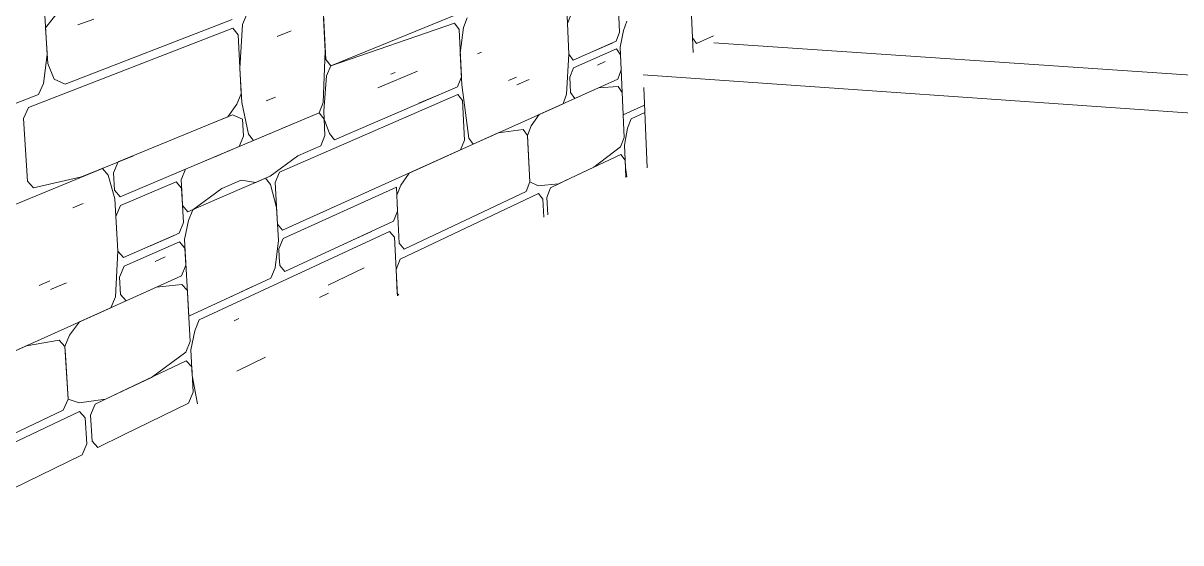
# Model space of a CAD drawing. Header units: inches. Extents: x 490.8 to 498.2, y -67.1 to -6.9.
# Drawn here: x 491.0486 to 491.2753, y -7.727 to -7.6252 of the extents above; entities that cross this region are included whole.
import ezdxf

# ---------------------------------------------------------------- set-up
doc = ezdxf.new("R2010")
doc.units = ezdxf.units.IN
doc.header["$MEASUREMENT"] = 0
for name, color, linetype, lineweight in [('A-WALL-PATT', 111, 'Continuous', 13), ('L-SITE-WALL', 31, 'Continuous', 13), ('S-FNDN', 32, 'Continuous', 13)]:
    doc.layers.add(name, color=color, linetype=linetype, lineweight=lineweight)

# ---------------------------------------------------------------- blocks, each defined once
blk = doc.blocks.new('FP_5-Entry')
at = {"layer": 'A-WALL-PATT', "lineweight": 9}
for p, q in [((491.10784, -7.6323), (491.10725, -7.62097)), ((491.10882, -7.63355), (491.14038, -7.62059)), ((491.15545, -7.63128), (491.15505, -7.62225)), ((491.16537, -7.62694), (491.16512, -7.62102)), ((491.17933, -7.62084), (491.17963, -7.62808)), ((491.05279, -7.6226), (491.05332, -7.63135)), ((491.05499, -7.62358), (491.053, -7.6261)), ((491.05686, -7.63713), (491.08955, -7.6245)), ((491.05934, -7.62553), (491.06242, -7.62439)), ((491.09153, -7.62543), (491.09238, -7.6234)), ((491.10742, -7.62421), (491.10776, -7.63069)), ((491.13479, -7.62606), (491.13554, -7.62417)), ((491.15518, -7.62527), (491.15589, -7.62343)), ((491.04964, -7.64172), (491.08964, -7.62616)), ((491.053, -7.6261), (491.05342, -7.6331)), ((491.08964, -7.62616), (491.09068, -7.62745)), ((491.09153, -7.62543), (491.09104, -7.63409)), ((491.09832, -7.62782), (491.10108, -7.62672)), ((491.13305, -7.62519), (491.10882, -7.63355)), ((491.13305, -7.62519), (491.13396, -7.62641)), ((491.13441, -7.63573), (491.13396, -7.62641)), ((491.13479, -7.62606), (491.13418, -7.63107)), ((491.15518, -7.62527), (491.15545, -7.63128)), ((491.16612, -7.62662), (491.1655, -7.6299)), ((491.16612, -7.62662), (491.16681, -7.62481)), ((491.17951, -7.62518), (491.17975, -7.63091)), ((491.09068, -7.62745), (491.09131, -7.63905)), ((491.15629, -7.63244), (491.16469, -7.62875)), ((491.16014, -7.63075), (491.16393, -7.62909)), ((491.16469, -7.62875), (491.16537, -7.62694)), ((491.17963, -7.62808), (491.18041, -7.6292)), ((491.18041, -7.6292), (491.18378, -7.62767)), ((491.05332, -7.63135), (491.05259, -7.63699)), ((491.10776, -7.63069), (491.10737, -7.64076)), ((491.13418, -7.63107), (491.13448, -7.63728)), ((491.13755, -7.63122), (491.13837, -7.63088)), ((491.15501, -7.63913), (491.15545, -7.63128)), ((491.15545, -7.63128), (491.15629, -7.63244)), ((491.15636, -7.63394), (491.16475, -7.63023)), ((491.16475, -7.63023), (491.16557, -7.63138)), ((491.1655, -7.6299), (491.16608, -7.64318)), ((491.16569, -7.63434), (491.16557, -7.63138)), ((491.05342, -7.6331), (491.05468, -7.63619)), ((491.10882, -7.63355), (491.10784, -7.6323)), ((491.10801, -7.63554), (491.10882, -7.63355)), ((491.16103, -7.6334), (491.16255, -7.63272)), ((491.09104, -7.63409), (491.0914, -7.64071)), ((491.10801, -7.63554), (491.10745, -7.64237)), ((491.11805, -7.63789), (491.12579, -7.63462)), ((491.12057, -7.63521), (491.12144, -7.63484)), ((491.13441, -7.63573), (491.13365, -7.63764)), ((491.1436, -7.63646), (491.14521, -7.63576)), ((491.15565, -7.63579), (491.15636, -7.63394)), ((491.15565, -7.63579), (491.15579, -7.63879)), ((491.16569, -7.63434), (491.16501, -7.63615)), ((491.05259, -7.63699), (491.05164, -7.63915)), ((491.05468, -7.63619), (491.05686, -7.63713)), ((491.10958, -7.64805), (491.13365, -7.63764)), ((491.13448, -7.63728), (491.13583, -7.64775)), ((491.14528, -7.63728), (491.14767, -7.63623)), ((491.1496, -7.64311), (491.16123, -7.63786)), ((491.15663, -7.63993), (491.16501, -7.63615)), ((491.16123, -7.63786), (491.16507, -7.63763)), ((491.16507, -7.63763), (491.16589, -7.63876)), ((491.01985, -7.65144), (491.05164, -7.63915)), ((491.09131, -7.63905), (491.09046, -7.64109)), ((491.09616, -7.64043), (491.09801, -7.63967)), ((491.0988, -7.65438), (491.13373, -7.63919)), ((491.1261, -7.6409), (491.13032, -7.63908)), ((491.13373, -7.63919), (491.13463, -7.64038)), ((491.135, -7.64812), (491.13463, -7.64038)), ((491.15501, -7.63913), (491.1543, -7.64098)), ((491.15579, -7.63879), (491.15663, -7.63993)), ((491.16595, -7.64024), (491.16589, -7.63876)), ((491.16595, -7.64024), (491.16627, -7.6476)), ((491.04964, -7.64172), (491.04869, -7.64388)), ((491.10655, -7.64275), (491.0804, -7.6538)), ((491.08866, -7.64353), (491.09046, -7.64109)), ((491.0914, -7.64071), (491.0927, -7.64692)), ((491.09372, -7.64817), (491.10655, -7.64275)), ((491.10655, -7.64275), (491.10737, -7.64076)), ((491.10754, -7.64398), (491.10655, -7.64275)), ((491.10745, -7.64237), (491.10754, -7.64398)), ((491.13672, -7.64892), (491.1543, -7.64098)), ((491.16608, -7.64318), (491.17028, -7.64124)), ((491.17034, -7.6427), (491.16763, -7.64396)), ((491.04869, -7.64388), (491.04944, -7.65615)), ((491.06718, -7.6524), (491.08961, -7.64314)), ((491.08485, -7.6451), (491.08866, -7.64353)), ((491.08961, -7.64314), (491.09158, -7.64401)), ((491.09158, -7.64401), (491.09176, -7.64731)), ((491.09928, -7.64582), (491.10203, -7.64466)), ((491.10762, -7.6456), (491.10754, -7.64398)), ((491.10754, -7.64398), (491.1086, -7.64682)), ((491.14809, -7.64534), (491.1496, -7.64311)), ((491.16763, -7.64396), (491.16695, -7.64578)), ((491.09176, -7.64731), (491.09091, -7.64936)), ((491.0927, -7.64692), (491.09372, -7.64817)), ((491.1077, -7.64721), (491.10689, -7.64921)), ((491.10762, -7.6456), (491.1077, -7.64721)), ((491.1086, -7.64682), (491.10958, -7.64805)), ((491.12417, -7.65459), (491.14161, -7.64671)), ((491.14161, -7.64671), (491.1465, -7.64606)), ((491.1465, -7.64606), (491.14737, -7.64721)), ((491.14809, -7.64534), (491.14737, -7.64721)), ((491.14737, -7.64721), (491.14778, -7.6563)), ((491.14737, -7.64721), (491.14744, -7.64873)), ((491.16695, -7.64578), (491.16633, -7.64907)), ((491.09091, -7.64936), (491.08426, -7.65217)), ((491.10689, -7.64921), (491.10237, -7.65116)), ((491.135, -7.64812), (491.13425, -7.65004)), ((491.13583, -7.64775), (491.13672, -7.64892)), ((491.14778, -7.6563), (491.14744, -7.64873)), ((491.16036, -7.65341), (491.16558, -7.64942)), ((491.16627, -7.6476), (491.16558, -7.64942)), ((491.16633, -7.64907), (491.16652, -7.65348)), ((491.06006, -7.65534), (491.07018, -7.65116)), ((491.08617, -7.65136), (491.08902, -7.65016)), ((491.10237, -7.65116), (491.09695, -7.65518)), ((491.09941, -7.66577), (491.13425, -7.65004)), ((491.16565, -7.6509), (491.15575, -7.6556)), ((491.16565, -7.6509), (491.16646, -7.65201)), ((491.06414, -7.65366), (491.04111, -7.66317)), ((491.06414, -7.65366), (491.06526, -7.65495)), ((491.06627, -7.65453), (491.06718, -7.6524)), ((491.06757, -7.65922), (491.0804, -7.6538)), ((491.0804, -7.6538), (491.07953, -7.65589)), ((491.15342, -7.65671), (491.16036, -7.65341)), ((491.16661, -7.65544), (491.16646, -7.65201)), ((491.16652, -7.65348), (491.16681, -7.65534)), ((491.04944, -7.65615), (491.0506, -7.65746)), ((491.0506, -7.65746), (491.06006, -7.65534)), ((491.06657, -7.65965), (491.06526, -7.65495)), ((491.06647, -7.65794), (491.06627, -7.65453)), ((491.07856, -7.6563), (491.06767, -7.66093)), ((491.07856, -7.6563), (491.07962, -7.65756)), ((491.07953, -7.65589), (491.07972, -7.65924)), ((491.08749, -7.65759), (491.09127, -7.65596)), ((491.09695, -7.65518), (491.08759, -7.65925)), ((491.09127, -7.65596), (491.09417, -7.65639)), ((491.09417, -7.65639), (491.09603, -7.65558)), ((491.09603, -7.65558), (491.09704, -7.65681)), ((491.09797, -7.65641), (491.0988, -7.65438)), ((491.12254, -7.65693), (491.12417, -7.65459)), ((491.14706, -7.65819), (491.14778, -7.6563)), ((491.14778, -7.6563), (491.14944, -7.65706)), ((491.15186, -7.65745), (491.15575, -7.6556)), ((491.06647, -7.65794), (491.06757, -7.65922)), ((491.08, -7.66426), (491.07962, -7.65756)), ((491.07972, -7.65924), (491.07962, -7.65756)), ((491.08184, -7.66175), (491.08749, -7.65759)), ((491.09704, -7.65681), (491.09823, -7.6613)), ((491.09797, -7.65641), (491.0984, -7.66456)), ((491.0995, -7.66739), (491.12168, -7.65732)), ((491.12168, -7.65732), (491.12184, -7.66047)), ((491.12176, -7.6589), (491.12254, -7.65693)), ((491.12239, -7.67146), (491.1495, -7.65857)), ((491.12317, -7.66949), (491.14706, -7.65819)), ((491.14944, -7.65706), (491.15342, -7.65671)), ((491.1495, -7.65857), (491.15036, -7.6597)), ((491.15115, -7.65933), (491.15186, -7.65745)), ((491.05831, -7.66137), (491.06037, -7.66051)), ((491.06717, -7.66987), (491.06657, -7.65965)), ((491.06677, -7.66306), (491.06767, -7.66093)), ((491.07972, -7.65924), (491.07981, -7.66091)), ((491.07981, -7.66091), (491.08088, -7.66217)), ((491.08088, -7.66217), (491.08759, -7.65925)), ((491.12184, -7.66047), (491.12176, -7.6589)), ((491.12192, -7.66204), (491.12184, -7.66047)), ((491.12184, -7.66047), (491.12223, -7.66833)), ((491.15036, -7.6597), (491.15052, -7.66319)), ((491.15115, -7.65933), (491.1513, -7.66277)), ((491.06677, -7.66306), (491.06717, -7.66987)), ((491.08097, -7.66384), (491.08184, -7.66175)), ((491.09823, -7.6613), (491.09858, -7.66781)), ((491.12192, -7.66204), (491.12114, -7.66401)), ((491.07913, -7.66636), (491.08, -7.66426)), ((491.08097, -7.66384), (491.08019, -7.6676)), ((491.0984, -7.66456), (491.09941, -7.66577)), ((491.09984, -7.67388), (491.12114, -7.66401)), ((491.06827, -7.67113), (491.07913, -7.66636)), ((491.07324, -7.66894), (491.07815, -7.66679)), ((491.08019, -7.6676), (491.08104, -7.6826)), ((491.12036, -7.66599), (491.08306, -7.68336)), ((491.09867, -7.66944), (491.0995, -7.66739)), ((491.11154, -7.66846), (491.11681, -7.66602)), ((491.12036, -7.66599), (491.1213, -7.66716)), ((491.1213, -7.66716), (491.12187, -7.67866)), ((491.06666, -7.67881), (491.06717, -7.66987)), ((491.06717, -7.66987), (491.06827, -7.67113)), ((491.06837, -7.67283), (491.07922, -7.66803)), ((491.07922, -7.66803), (491.08029, -7.66927)), ((491.08047, -7.67261), (491.08029, -7.66927)), ((491.09858, -7.66781), (491.09792, -7.67311)), ((491.09875, -7.67106), (491.09867, -7.66944)), ((491.12223, -7.66833), (491.12317, -7.66949)), ((491.07443, -7.67187), (491.07639, -7.671)), ((491.09875, -7.67106), (491.09884, -7.67268)), ((491.12239, -7.67146), (491.12161, -7.67344)), ((491.06747, -7.67497), (491.06837, -7.67283)), ((491.08047, -7.67261), (491.0796, -7.67471)), ((491.09709, -7.67516), (491.09792, -7.67311)), ((491.09884, -7.67268), (491.09984, -7.67388)), ((491.10832, -7.67651), (491.11539, -7.67317)), ((491.12161, -7.67344), (491.12185, -7.67814)), ((491.05177, -7.6766), (491.05386, -7.67569)), ((491.05397, -7.67742), (491.05708, -7.67605)), ((491.06747, -7.67497), (491.06766, -7.67836)), ((491.06876, -7.6796), (491.0796, -7.67471)), ((491.07471, -7.67692), (491.07969, -7.67638)), ((491.07969, -7.67638), (491.08076, -7.67761)), ((491.08104, -7.6826), (491.09709, -7.67516)), ((491.05965, -7.68372), (491.07471, -7.67692)), ((491.06666, -7.67881), (491.06575, -7.68096)), ((491.06766, -7.67836), (491.06876, -7.6796)), ((491.08085, -7.67927), (491.08076, -7.67761)), ((491.08868, -7.67906), (491.09338, -7.67688)), ((491.10661, -7.67896), (491.1084, -7.67811)), ((491.12185, -7.67814), (491.12215, -7.67851)), ((491.04287, -7.6913), (491.06575, -7.68096)), ((491.08085, -7.67927), (491.08132, -7.68758)), ((491.08306, -7.68336), (491.08219, -7.68547)), ((491.0899, -7.68355), (491.09084, -7.6831)), ((491.0577, -7.68636), (491.05965, -7.68372)), ((491.08219, -7.68547), (491.08141, -7.68924)), ((491.04925, -7.68841), (491.05563, -7.6873)), ((491.05563, -7.6873), (491.05677, -7.68855)), ((491.0577, -7.68636), (491.05677, -7.68855)), ((491.08132, -7.68758), (491.08045, -7.6897)), ((491.02643, -7.69872), (491.04925, -7.68841)), ((491.05677, -7.68855), (491.05739, -7.69885)), ((491.05677, -7.68855), (491.05687, -7.69027)), ((491.05739, -7.69885), (491.05687, -7.69027)), ((491.07371, -7.69461), (491.08045, -7.6897)), ((491.08141, -7.68924), (491.0817, -7.69422)), ((491.08054, -7.69136), (491.06775, -7.69744)), ((491.08054, -7.69136), (491.0816, -7.69256)), ((491.08188, -7.69753), (491.0816, -7.69256)), ((491.09044, -7.69338), (491.09603, -7.69066)), ((491.06474, -7.69888), (491.07371, -7.69461)), ((491.0817, -7.69422), (491.08272, -7.69981)), ((491.05646, -7.70105), (491.05739, -7.69885)), ((491.05739, -7.69885), (491.05955, -7.69959)), ((491.05955, -7.69959), (491.06474, -7.69888)), ((491.06271, -7.69984), (491.06775, -7.69744)), ((491.08188, -7.69753), (491.08101, -7.69965)), ((491.02423, -7.71814), (491.05965, -7.70129)), ((491.02523, -7.71582), (491.05646, -7.70105)), ((491.05965, -7.70129), (491.06078, -7.70251)), ((491.0618, -7.70202), (491.06271, -7.69984)), ((491.06825, -7.70587), (491.08101, -7.69965)), ((491.06078, -7.70251), (491.06108, -7.70762)), ((491.0618, -7.70202), (491.0621, -7.70712)), ((491.06322, -7.70833), (491.06825, -7.70587)), ((491.06016, -7.70981), (491.06108, -7.70762)), ((491.0621, -7.70712), (491.06322, -7.70833)), ((491.06016, -7.70981), (491.02481, -7.72705))]:
    blk.add_line(p, q, dxfattribs=at)

msp = doc.modelspace()

# ---------------------------------------------------------------- linework, layer by layer
at = {"layer": 'L-SITE-WALL'}
msp.add_line((491.1708, -7.65353), (491.17013, -7.63778), dxfattribs=at)
at = {"layer": 'S-FNDN'}
for p, q in [((491.18384, -7.62905), (491.86417, -7.67532)), ((491.86606, -7.6839), (491.17002, -7.63532))]:
    msp.add_line(p, q, dxfattribs=at)

# ---------------------------------------------------------------- block references
at = {"layer": 'L-SITE-WALL', "lineweight": 9}
msp.add_blockref('FP_5-Entry', (0, 0), dxfattribs=at)

doc.saveas('drawing.dxf')
